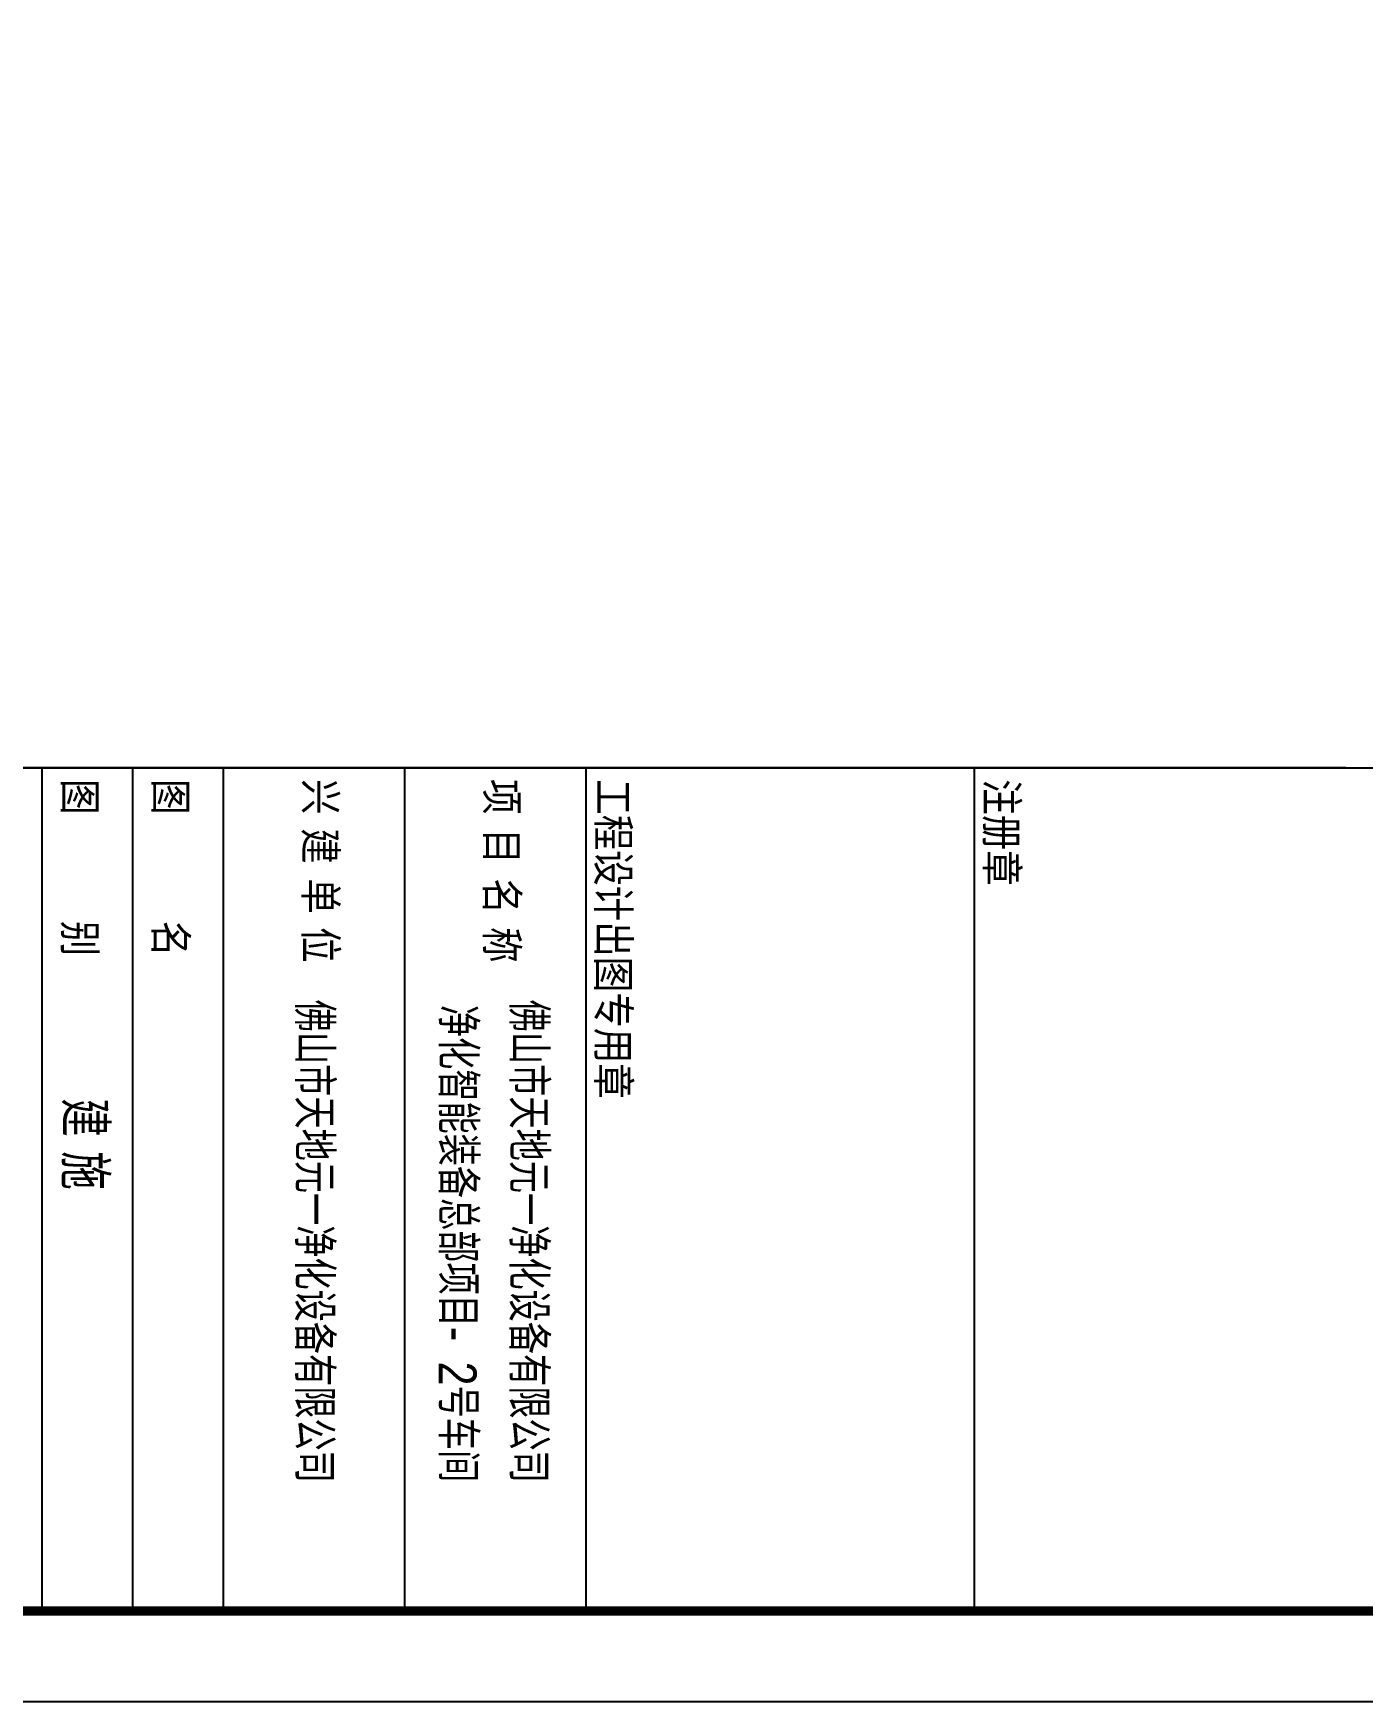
# Model space of a CAD drawing. Extents: x -1041549 to 749950, y -354245 to 17554.
# Drawn here: x 139435 to 146765, y -237991 to -228791 of the extents above; entities that cross this region are included whole.
import ezdxf

# ---------------------------------------------------------------- set-up
doc = ezdxf.new("R2010")
doc.units = 0
doc.header["$LTSCALE"] = 1000
doc.header["$MEASUREMENT"] = 0
for name, color, linetype in [('13', 13, 'Continuous'), ('14', 1, 'Continuous'), ('PUB_TITLE', 4, 'Continuous')]:
    doc.layers.add(name, color=color, linetype=linetype)
doc.styles.add('_HZTXT', font='gs_txt.shx', dxfattribs={"width": 0.8, "bigfont": 'HZTXT.shx'})
doc.styles.add('宋体', font='')
doc.styles.get('宋体').set_extended_font_data('宋体')

# ---------------------------------------------------------------- blocks, each defined once
blk = doc.blocks.new('A$Ce58e362c')
at = {"layer": '14'}
for p, q in [((15730, 44126), (15730, 1076)), ((15730, 37980), (29680, 37980)), ((15730, 31556), (29680, 31556)), ((15730, 28556), (29680, 28556)), ((15730, 25556), (29680, 25556)), ((15730, 24056), (29680, 24056)), ((15730, 22556), (29680, 22556))]:
    blk.add_line(p, q, dxfattribs=at)
blk.add_lwpolyline([(15730, 1076), (15730, 87176)], dxfattribs=at)
at = {"layer": '13', "color": 7, "style": '_HZTXT', "width": 0.85}
for s, height, p in [('佛山市天地元一净化设备有限公司', 626.86, (19568, 30290)), ('净化智能装备总部项目-', 626.86, (19652, 29121)), ('2号车间', 626.9, (25554, 29120)), ('佛山市天地元一净化设备有限公司', 626.86, (19568, 26743)), ('建 施', 750, (21199, 22880, 37267))]:
    blk.add_text(s, height=height, dxfattribs=at).set_placement(p)
at = {"layer": '14', "style": '宋体', "width": 0.82}
for s, p in [('注册章', (15921, 38174)), ('工程设计出图专用章', (15921, 31749)), ('项', (15916, 29905)), ('目', (16731, 29905)), ('名', (17559, 29905)), ('称', (18367, 29905)), ('兴', (15916, 26905)), ('建', (16731, 26905)), ('单', (17559, 26905)), ('位', (18367, 26905)), ('图      名', (15916, 24424)), ('图      别', (15916, 22924))]:
    blk.add_text(s, height=525, dxfattribs=at).set_placement(p)

msp = doc.modelspace()

# ---------------------------------------------------------------- linework, layer by layer
at = {"layer": 'PUB_TITLE'}
msp.add_lwpolyline([(131822.1, -195940.6), (131822.1, -237990.6), (161522.1, -237990.6), (161522.1, -195940.6)], close=True, dxfattribs=at)
at = {"layer": 'PUB_TITLE', "const_width": 50}
msp.add_lwpolyline([(132322.1, -197190.6), (132322.1, -237490.6), (161022.1, -237490.6), (161022.1, -197190.6)], close=True, dxfattribs=at)

# ---------------------------------------------------------------- block references
at = {"xscale": 0.3333333333333333, "yscale": 0.3333333333333333, "zscale": 0.3333333333333333, "rotation": 270}
msp.add_blockref('A$Ce58e362c', (131963.6, -227597.2), dxfattribs=at)

doc.saveas('drawing.dxf')
